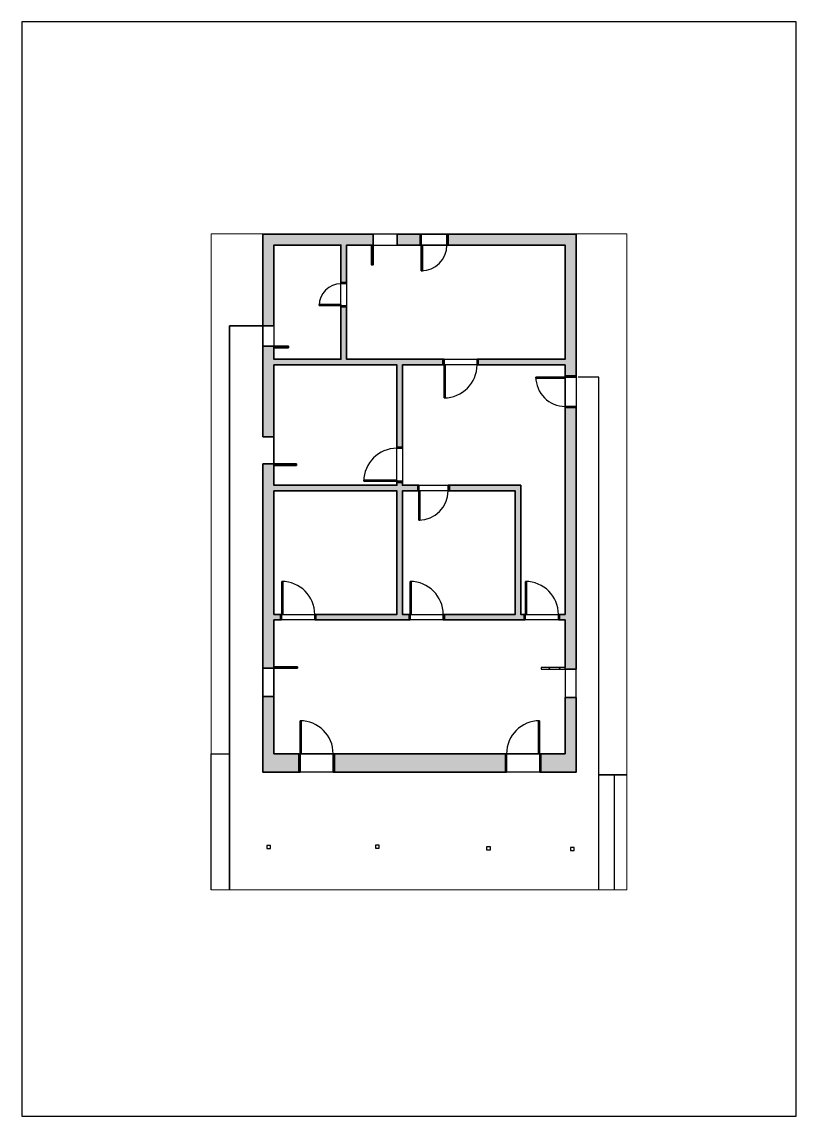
# Paper-space layout 'Layout1' of a CAD drawing. Header units: millimetres. Extents: x 64 to 274, y 59 to 356.
# The model-space entities are those that its viewports show. They can reach past a viewport. Long polylines and large blocks are cut down to what shows.
import ezdxf

# ---------------------------------------------------------------- set-up
doc = ezdxf.new("R2010")
doc.units = ezdxf.units.MM
for name, color, linetype, lineweight in [('A-ALV-___-___-EXI', 250, 'Continuous', 35), ('A-ESC-___-___-EXI', 250, 'Continuous', 25), ('A-JAN-___-___-EXI', 250, 'Continuous', 25), ('A-PIL-___-___-EXI', 250, 'Continuous', 25), ('A-PIS-___-___-EXI', 250, 'Continuous', 25), ('A-POR-___-___-EXI', 250, 'Continuous', 25)]:
    doc.layers.add(name, color=color, linetype=linetype, lineweight=lineweight)

# ---------------------------------------------------------------- blocks, each defined once
blk = doc.blocks.new('SVG - A4-22482520-Não nomeada')
at = {"layer": 'A-PIS-___-___-EXI'}
for p, q in [((64.29, 356.5), (64.29, 59.5)), ((274.29, 356.5), (64.29, 356.5)), ((274.29, 59.5), (274.29, 356.5)), ((64.29, 59.5), (274.29, 59.5))]:
    blk.add_line(p, q, dxfattribs=at)
blk = doc.blocks.new('porta multiplas_original - Simples - 90 cm-22451092-Planta baixa - Térreo_')
at = {"layer": 'A-ALV-___-___-EXI'}
for p, q in [((-418, 971), (-448, 971)), ((-448, 971), (-448, 75)), ((-418, 75), (-418, 971)), ((-450, 75), (-480, 75)), ((-480, 75), (-480, -75)), ((-450, -75), (-450, 75)), ((-448, 75), (-418, 75)), ((480, 75), (450, 75)), ((450, 75), (450, -75)), ((480, -75), (480, 75)), ((-480, -75), (-450, -75)), ((450, -75), (480, -75))]:
    blk.add_line(p, q, dxfattribs=at)
at = {"layer": 'A-JAN-___-___-EXI'}
blk.add_arc((-448, 75), 896, 360, 90, dxfattribs=at)
blk = doc.blocks.new('porta multiplas_original - Simples - 80 cm-22451105-Planta baixa - Térreo_')
at = {"layer": 'A-ALV-___-___-EXI'}
for p, q in [((-430, -75), (-430, 75)), ((-430, 75), (-400, 75)), ((-400, 75), (-400, -75)), ((400, 75), (430, 75)), ((400, -75), (400, 75)), ((430, 75), (430, -75)), ((-400, -75), (-430, -75)), ((-398, -75), (-368, -75)), ((-398, -871), (-398, -75)), ((-368, -75), (-368, -871)), ((430, -75), (400, -75)), ((-368, -871), (-398, -871))]:
    blk.add_line(p, q, dxfattribs=at)
at = {"layer": 'A-JAN-___-___-EXI'}
blk.add_arc((-398, -75), 796, 270, 360, dxfattribs=at)
blk = doc.blocks.new('porta multiplas_original - Simples - 90 cm-22451091-Planta baixa - Térreo_')
at = {"layer": 'A-ALV-___-___-EXI'}
for p, q in [((-480, -75), (-480, 75)), ((-480, 75), (-450, 75)), ((-450, 75), (-450, -75)), ((450, 75), (480, 75)), ((450, -75), (450, 75)), ((480, 75), (480, -75)), ((-450, -75), (-480, -75)), ((-448, -75), (-418, -75)), ((-448, -971), (-448, -75)), ((-418, -75), (-418, -971)), ((480, -75), (450, -75)), ((-418, -971), (-448, -971))]:
    blk.add_line(p, q, dxfattribs=at)
at = {"layer": 'A-JAN-___-___-EXI'}
blk.add_arc((-448, -75), 896, 270, 360, dxfattribs=at)
blk = doc.blocks.new('porta multiplas_original - Simples - 70 cm-22451332-Planta baixa - Térreo_')
at = {"layer": 'A-ALV-___-___-EXI'}
for p, q in [((-380, -150), (-380, 150)), ((-380, 150), (-350, 150)), ((-350, 150), (-350, -150)), ((350, 150), (380, 150)), ((350, -150), (350, 150)), ((380, 150), (380, -150)), ((-350, -150), (-380, -150)), ((-348, -150), (-318, -150)), ((-348, -846), (-348, -150)), ((-318, -150), (-318, -846)), ((380, -150), (350, -150)), ((-318, -846), (-348, -846))]:
    blk.add_line(p, q, dxfattribs=at)
at = {"layer": 'A-JAN-___-___-EXI'}
blk.add_arc((-348, -150), 696, 270, 0, dxfattribs=at)
blk = doc.blocks.new('porta multiplas_original - Simples - 80 cm-22451103-Planta baixa - Térreo_')
at = {"layer": 'A-ALV-___-___-EXI'}
for p, q in [((-430, -150), (-430, 150)), ((-430, 150), (-400, 150)), ((-400, 150), (-400, -150)), ((400, 150), (430, 150)), ((400, -150), (400, 150)), ((430, 150), (430, -150)), ((-400, -150), (-430, -150)), ((-398, -150), (-368, -150)), ((-398, -946), (-398, -150)), ((-368, -150), (-368, -946)), ((430, -150), (400, -150)), ((-368, -946), (-398, -946))]:
    blk.add_line(p, q, dxfattribs=at)
at = {"layer": 'A-JAN-___-___-EXI'}
blk.add_arc((-398, -150), 796, 270, 360, dxfattribs=at)
blk = doc.blocks.new('porta multiplas_original - Simples - 90 cm-22451138-Planta baixa - Térreo_')
at = {"layer": 'A-ALV-___-___-EXI'}
for p, q in [((-480, -250), (-480, 250)), ((-480, 250), (-450, 250)), ((-450, 250), (-450, -250)), ((450, 250), (480, 250)), ((450, -250), (450, 250)), ((480, 250), (480, -250)), ((-450, -250), (-480, -250)), ((-448, -250), (-418, -250)), ((-448, -1146), (-448, -250)), ((-418, -250), (-418, -1146)), ((480, -250), (450, -250)), ((-418, -1146), (-448, -1146))]:
    blk.add_line(p, q, dxfattribs=at)
at = {"layer": 'A-JAN-___-___-EXI'}
blk.add_arc((-448, -250), 896, 270, 360, dxfattribs=at)
blk = doc.blocks.new('porta multiplas_original - Simples - 90 cm-22451542-Planta baixa - Térreo_')
at = {"layer": 'A-ALV-___-___-EXI'}
for p, q in [((-418, 1146), (-448, 1146)), ((-448, 1146), (-448, 250)), ((-418, 250), (-418, 1146)), ((-450, 250), (-480, 250)), ((-480, 250), (-480, -250)), ((-450, -250), (-450, 250)), ((-448, 250), (-418, 250)), ((480, 250), (450, 250)), ((450, 250), (450, -250)), ((480, -250), (480, 250)), ((-480, -250), (-450, -250)), ((450, -250), (480, -250))]:
    blk.add_line(p, q, dxfattribs=at)
at = {"layer": 'A-JAN-___-___-EXI'}
blk.add_arc((-448, 250), 896, 360, 90, dxfattribs=at)
blk = doc.blocks.new('porta multiplas_original - Simples - 60 cm-22451373-Planta baixa - Térreo_')
at = {"layer": 'A-ALV-___-___-EXI'}
for p, q in [((-268, 671), (-298, 671)), ((-298, 671), (-298, 75)), ((-268, 75), (-268, 671)), ((-300, 75), (-330, 75)), ((-330, 75), (-330, -75)), ((-300, -75), (-300, 75)), ((-298, 75), (-268, 75)), ((330, 75), (300, 75)), ((300, 75), (300, -75)), ((330, -75), (330, 75)), ((-330, -75), (-300, -75)), ((300, -75), (330, -75))]:
    blk.add_line(p, q, dxfattribs=at)
at = {"layer": 'A-JAN-___-___-EXI'}
blk.add_arc((-298, 75), 596, 360, 90, dxfattribs=at)

msp = doc.modelspace()

# ---------------------------------------------------------------- hatches: boundary and pattern name
at = {"layer": 'A-ALV-___-___-EXI'}
for points in [[(7689, -3570), (7730, -3570), (7730, -3270), (4740, -3270), (4740, -3570), (7010, -3570)], [(5040, -5760), (5040, -3570), (4740, -3570), (4740, -5760)], [(5040, -8770), (5040, -6310), (4740, -6310), (4740, -8770)], [(5040, -15050), (5040, -9510), (4740, -9510), (4740, -15050)], [(11735, -13595), (11735, -10240), (11585, -10240), (11585, -13595)], [(4740, -17875), (5040, -17875), (5040, -15825), (4740, -15825)], [(13240, -17375), (13240, -15845), (12940, -15845), (12940, -17375)]]:
    msp.add_hatch(color=11, dxfattribs=at).paths.add_polyline_path(points)
h = msp.add_hatch(color=11, dxfattribs=at)
h.paths.add_polyline_path([(12940, -3570), (12940, -3270), (9765, -3270), (9765, -3570)])
h.paths.add_polyline_path([(8380, -3570), (9005, -3570), (9005, -3270), (8380, -3270)])
h = msp.add_hatch(color=11, dxfattribs=at)
h.paths.add_polyline_path([(12940, -15080), (13240, -15080), (13240, -7980), (12940, -7980), (12940, -15036)])
h.paths.add_polyline_path([(12940, -7120), (13240, -7120), (13240, -3270), (12940, -3270), (12940, -6820)])
h = msp.add_hatch(color=11, dxfattribs=at)
h.paths.add_polyline_path([(7010, -6670), (7010, -5245), (6860, -5245), (6860, -6670)])
h.paths.add_polyline_path([(7010, -4585), (7010, -3570), (6860, -3570), (6860, -4585)])
h = msp.add_hatch(color=11, dxfattribs=at)
h.paths.add_polyline_path([(12940, -6820), (12940, -6670), (10585, -6670), (10585, -6820)])
h.paths.add_polyline_path([(9625, -6820), (9625, -6670), (5040, -6670), (5040, -6820), (9226, -6820)])
h = msp.add_hatch(color=11, dxfattribs=at)
h.paths.add_polyline_path([(8525, -13595), (8525, -10240), (8375, -10240), (8375, -13595)])
h.paths.add_polyline_path([(8375, -10090), (8525, -10090), (8525, -10010), (8375, -10010)])
h.paths.add_polyline_path([(8375, -9050), (8525, -9050), (8525, -6820), (8375, -6820)])
h = msp.add_hatch(color=11, dxfattribs=at)
h.paths.add_polyline_path([(11735, -10240), (11735, -10090), (9800, -10090), (9800, -10240), (11585, -10240)])
h.paths.add_polyline_path([(8940, -10240), (8940, -10090), (5040, -10090), (5040, -10240)])
h = msp.add_hatch(color=11, dxfattribs=at)
h.paths.add_polyline_path([(12940, -13745), (12940, -13595), (12790, -13595), (12790, -13745)])
h.paths.add_polyline_path([(11830, -13745), (11830, -13595), (9665, -13595), (9665, -13745)])
h.paths.add_polyline_path([(8705, -13745), (8705, -13595), (6180, -13595), (6180, -13745)])
h.paths.add_polyline_path([(5040, -13745), (5220, -13745), (5220, -13595), (5040, -13595)])
h = msp.add_hatch(color=11, dxfattribs=at)
h.paths.add_polyline_path([(13240, -17875), (13240, -17375), (12280, -17375), (12280, -17875)])
h.paths.add_polyline_path([(11320, -17875), (11320, -17375), (6680, -17375), (6680, -17875), (9226, -17875)])
h.paths.add_polyline_path([(5720, -17875), (5720, -17375), (5040, -17375), (5040, -17875)])
at = {"layer": 'A-JAN-___-___-EXI'}
h = msp.add_hatch(dxfattribs=at)
h.set_pattern_fill('FP_1', color=8, style=0, pattern_type=2)
h.set_pattern_definition([(45, (-3188.6, -21137.8), (-141.4214, 141.4214), [])])
h.paths.add_polyline_path([(12290, -15080), (12940, -15080), (12940, -15036), (12290, -15036)])
h.paths.add_polyline_path([(5680, -15050), (5680, -15016), (5040, -15016), (5040, -15050)])
h.paths.add_polyline_path([(5040, -9548), (5650, -9548), (5650, -9510), (5040, -9510)])
h.paths.add_polyline_path([(5040, -6354), (5432, -6354), (5432, -6310), (5040, -6310)])
h.paths.add_polyline_path([(7730, -4106), (7730, -3570), (7689, -3570), (7689, -4106)])

# ---------------------------------------------------------------- linework, layer by layer
at = {"layer": 'A-ALV-___-___-EXI'}
for p, q in [((7730, -3270), (4740, -3270)), ((4740, -3270), (4740, -5760)), ((7730, -3270), (7730, -3570)), ((8380, -3570), (8380, -3270)), ((4740, -5760), (5040, -5760)), ((5040, -6310), (4740, -6310)), ((13240, -15080), (13240, -7980)), ((13240, -15080), (12940, -15080)), ((12940, -15845), (13240, -15845))]:
    msp.add_line(p, q, dxfattribs=at)
at = {"layer": 'A-ALV-___-___-EXI', "color": 7, "lineweight": 35}
for p, q in [((9005, -3270), (8380, -3270)), ((8380, -3570), (9005, -3570)), ((4740, -6310), (4740, -8770)), ((4740, -8770), (5040, -8770)), ((5040, -9510), (4740, -9510)), ((4740, -9510), (4740, -15050)), ((6180, -13745), (8705, -13745)), ((9665, -13745), (11830, -13745)), ((4740, -15050), (5040, -15050)), ((5680, -15016), (5040, -15016)), ((5040, -15016), (5040, -15050)), ((5040, -15050), (5680, -15050)), ((5680, -15050), (5680, -15016)), ((5040, -15825), (4740, -15825)), ((5040, -17375), (5040, -15825)), ((5720, -17375), (5040, -17375)), ((11320, -17375), (6680, -17375)), ((6680, -17875), (11320, -17875))]:
    msp.add_line(p, q, dxfattribs=at)
at = {"layer": 'A-ALV-___-___-EXI', "color": 250}
for p, q in [((6860, -5215), (6860, -5213)), ((9657, -6820), (9655, -6820)), ((8375, -9980), (8375, -9978)), ((8972, -10240), (8970, -10240)), ((5250, -13595), (5252, -13595)), ((8735, -13595), (8737, -13595)), ((11860, -13595), (11862, -13595))]:
    msp.add_line(p, q, dxfattribs=at)
at = {"layer": 'A-ALV-___-___-EXI', "color": 7, "lineweight": 35}
for points in [[(13240, -7120), (13240, -3270), (9765, -3270)], [(5040, -5760), (5040, -3570), (6860, -3570), (6860, -4585)], [(7010, -4585), (7010, -3570), (7689, -3570)], [(9765, -3570), (12940, -3570), (12940, -6670), (10585, -6670)], [(6860, -5245), (6860, -6670), (5040, -6670), (5040, -6354)], [(9625, -6670), (7010, -6670), (7010, -5245)], [(5040, -8770), (5040, -6820), (8375, -6820), (8375, -9050)], [(8525, -9050), (8525, -6820), (9625, -6820)], [(10585, -6820), (12940, -6820), (12940, -7120)], [(12940, -7980), (12940, -13595), (12790, -13595)], [(8375, -10010), (8375, -10090), (5040, -10090), (5040, -9548)], [(8940, -10090), (8525, -10090), (8525, -10010)], [(11830, -13595), (11735, -13595), (11735, -10090), (9800, -10090)], [(5220, -13595), (5040, -13595), (5040, -10240), (8375, -10240), (8375, -13595), (6180, -13595)], [(8705, -13595), (8525, -13595), (8525, -10240), (8940, -10240)], [(9800, -10240), (11585, -10240), (11585, -13595), (9665, -13595)], [(5040, -15016), (5040, -13745), (5220, -13745)], [(12790, -13745), (12940, -13745), (12940, -15036)], [(4740, -15825), (4740, -17875), (5720, -17875)], [(12280, -17875), (13240, -17875), (13240, -15845)], [(12940, -15845), (12940, -17375), (12280, -17375)]]:
    msp.add_lwpolyline(points, dxfattribs=at)
at = {"layer": 'A-ALV-___-___-EXI'}
for points in [[(7730, -3570), (7689, -3570), (7689, -4106), (7730, -4106)], [(9035, -3570), (9037, -3570)], [(5040, -6310), (5040, -6354), (5432, -6354), (5432, -6310)], [(12940, -7150), (12940, -7152)], [(5650, -9510), (5040, -9510), (5040, -9548), (5650, -9548)], [(5752, -17375), (5750, -17375)], [(12250, -17375), (12248, -17375)]]:
    msp.add_lwpolyline(points, close=True, dxfattribs=at)
at = {"layer": 'A-ESC-___-___-EXI', "color": 7, "lineweight": 35}
for p, q in [((13855, -17950), (14610, -17950)), ((14610, -17950), (14610, -21066)), ((14610, -21066), (13855, -21066))]:
    msp.add_line(p, q, dxfattribs=at)
at = {"layer": 'A-ESC-___-___-EXI'}
msp.add_line((14270, -17950), (14270, -21066), dxfattribs=at)
msp.add_lwpolyline([(3840, -21066), (3340, -21066), (3340, -17375), (3840, -17375)], close=True, dxfattribs=at)
at = {"layer": 'A-JAN-___-___-EXI'}
for p, q in [((8380, -3270), (7730, -3270)), ((7730, -3570), (8380, -3570)), ((5040, -5760), (5040, -6310)), ((12940, -15080), (12940, -15845)), ((13240, -15845), (13240, -15080))]:
    msp.add_line(p, q, dxfattribs=at)
at = {"layer": 'A-JAN-___-___-EXI', "color": 7, "lineweight": 35}
for p, q in [((4740, -5760), (4740, -6310)), ((5040, -8770), (5040, -9510)), ((4740, -15825), (4740, -15050)), ((5040, -15050), (5040, -15825))]:
    msp.add_line(p, q, dxfattribs=at)
at = {"layer": 'A-JAN-___-___-EXI'}
msp.add_lwpolyline([(12940, -15036), (12290, -15036), (12290, -15080), (12940, -15080)], close=True, dxfattribs=at)
at = {"layer": 'A-PIL-___-___-EXI'}
for points in [[(4945, -19868), (4847, -19868), (4847, -19948), (4945, -19948)], [(7900, -19859), (7793, -19859), (7793, -19939), (7900, -19939)], [(10917, -19901), (10811, -19901), (10811, -19981), (10917, -19981)], [(13182, -19922), (13082, -19922), (13082, -20002), (13182, -20002)]]:
    msp.add_lwpolyline(points, close=True, dxfattribs=at)
at = {"layer": 'A-PIS-___-___-EXI', "color": 7, "lineweight": 35}
for p, q in [((3840, -21066), (3840, -5760)), ((3840, -5760), (4740, -5760)), ((13855, -21066), (3840, -21066))]:
    msp.add_line(p, q, dxfattribs=at)
at = {"layer": 'A-PIS-___-___-EXI'}
msp.add_lwpolyline([(13855, -21066), (13855, -7150), (13290, -7150)], dxfattribs=at)
at = {"layer": 'A-POR-___-___-EXI', "color": 250}
for p, q in [((9035, -3270), (9735, -3270)), ((6860, -5183), (6860, -4615)), ((7010, -4615), (7010, -5215)), ((9655, -6670), (10555, -6670)), ((10555, -6820), (9687, -6820)), ((13240, -7150), (13240, -7950)), ((8375, -9948), (8375, -9080)), ((8525, -9080), (8525, -9980)), ((8970, -10090), (9770, -10090)), ((9770, -10240), (9002, -10240)), ((5282, -13595), (6150, -13595)), ((8767, -13595), (9635, -13595)), ((11892, -13595), (12760, -13595)), ((6150, -13745), (5250, -13745)), ((9635, -13745), (8735, -13745)), ((12760, -13745), (11860, -13745)), ((6650, -17875), (5750, -17875)), ((12250, -17875), (11350, -17875))]:
    msp.add_line(p, q, dxfattribs=at)
at = {"layer": 'A-POR-___-___-EXI'}
for points in [[(9067, -3570), (9735, -3570)], [(12940, -7182), (12940, -7950)], [(6650, -17375), (5782, -17375)], [(12218, -17375), (11350, -17375)]]:
    msp.add_lwpolyline(points, close=True, dxfattribs=at)

# ---------------------------------------------------------------- block references
for name, p in [('porta multiplas_original - Simples - 70 cm-22451332-Planta baixa - Térreo_', (9385, -3420)), ('porta multiplas_original - Simples - 90 cm-22451091-Planta baixa - Térreo_', (10105, -6745)), ('porta multiplas_original - Simples - 80 cm-22451105-Planta baixa - Térreo_', (9370, -10165)), ('porta multiplas_original - Simples - 90 cm-22451092-Planta baixa - Térreo_', (5700, -13670)), ('porta multiplas_original - Simples - 90 cm-22451092-Planta baixa - Térreo_', (9185, -13670)), ('porta multiplas_original - Simples - 90 cm-22451092-Planta baixa - Térreo_', (12310, -13670)), ('porta multiplas_original - Simples - 90 cm-22451542-Planta baixa - Térreo_', (6200, -17625))]:
    msp.add_blockref(name, p, dxfattribs=at)
for name, p, rotation in [('porta multiplas_original - Simples - 60 cm-22451373-Planta baixa - Térreo_', (6935, -4915), 89.99999999999969), ('porta multiplas_original - Simples - 80 cm-22451103-Planta baixa - Térreo_', (13090, -7550), 269.9999999999999), ('porta multiplas_original - Simples - 90 cm-22451092-Planta baixa - Térreo_', (8450, -9530), 89.99999999999969), ('porta multiplas_original - Simples - 90 cm-22451138-Planta baixa - Térreo_', (11800, -17625), 180)]:
    msp.add_blockref(name, p, dxfattribs=dict(at, rotation=rotation))

psp = doc.layouts.get("Layout1")

# ---------------------------------------------------------------- block references
at = {"layer": 'A-ESC-___-___-EXI'}
psp.add_blockref('SVG - A4-22482520-Não nomeada', (0, 0), dxfattribs=at)

# ---------------------------------------------------------------- viewports
at = {"layer": 'A-POR-___-___-EXI'}
psp.add_viewport(center=(171.99, 209.98), size=(112.7, 178.055), view_center_point=(8974.6, -12163.19), view_height=17805.495, dxfattribs=at)

doc.saveas('drawing.dxf')
